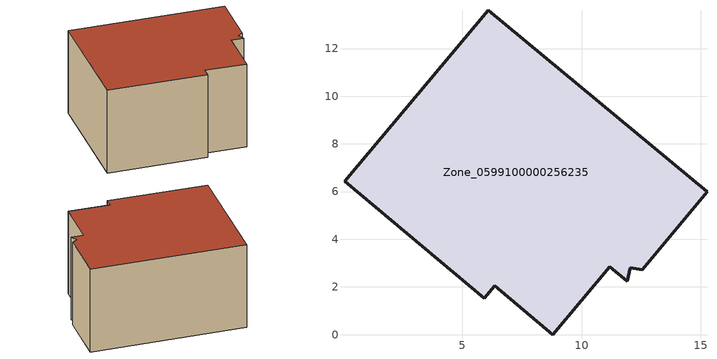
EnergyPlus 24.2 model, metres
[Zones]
Zone_0599100000256235
 floor ground (C_G): 6.08,13.6 15.26,5.98 12.54,2.73 12.05,2.81 11.92,2.23 11.18,2.85 8.79,0 6.35,2.06 5.91,1.53 0.06,6.43 z0
 wall outside (C_F): 6.35,2.06 8.79,0 11.18,2.85 11.92,2.23 12.05,2.81 12.54,2.73 15.26,5.98 6.08,13.6 0.06,6.43 5.91,1.53 6.35,2.06 z0:6.86
 roof outside (C_R): 6.08,13.6 0.06,6.43 5.91,1.53 6.35,2.06 8.79,0 11.18,2.85 11.92,2.23 12.05,2.81 12.54,2.73 15.26,5.98 z6.86
[BUILDING]
Pand.0599100000256235: North Axis=0; Terrain=City; Loads Convergence Tolerance Value=0.04; Temperature Convergence Tolerance Value=0.4; Solar Distribution=FullExterior; Maximum Number of Warmup Days=25; Minimum Number of Warmup Days=1
[Site:Location]
Rotterdam.The.Hague.AP_ZH_NLD Design_Conditions: Latitude=51.96; Longitude=4.45; Time Zone=1; Elevation=-4.5
[SITE:GROUNDTEMPERATURE:BUILDINGSURFACE]
18, 18, 18, 18, 18, 18, 18, 18, 18, 18, 18, 18
[MATERIAL] Thermal Absorptance=0.9; Solar Absorptance=0.7; Visible Absorptance=0.7
Name | Roughness | Thickness | Conductivity | Density | Specific Heat
G.TI.1946 | MediumSmooth | 0.15 | 1 | 540 | 1210
F.TI.1946 | Rough | 0.3 | 0.857143 | 1920 | 840
R.TI.1946 | MediumRough | 0.2 | 0.1 | 1500 | 1000
[CONSTRUCTION]
C_G: G.TI.1946
C_F: F.TI.1946
C_R: R.TI.1946
[ZONE]
Zone_0599100000256235: Type=1; Multiplier=1; Ceiling Height=Autocalculate; Volume=Autocalculate; Floor Area=autocalculate; Part of Total Floor Area=Yes
[ZONEINFILTRATION:DESIGNFLOWRATE]
Infil_Zone_0599100000256235: Zone or ZoneList or Space or SpaceList=Zone_0599100000256235; Schedule=AlwaysOn; Design Flow Rate Calculation Method=Flow/Area; Flow Rate per Floor Area=0.003; Constant Term Coefficient=1; Temperature Term Coefficient=0; Velocity Term Coefficient=0; Velocity Squared Term Coefficient=0
[HVACTEMPLATE:ZONE:IDEALLOADSAIRSYSTEM]
Zone_0599100000256235: Maximum Heating Supply Air Temperature=50; Minimum Cooling Supply Air Temperature=13; Maximum Heating Supply Air Humidity Ratio=0.0156; Minimum Cooling Supply Air Humidity Ratio=0.0077; Heating Limit=NoLimit; Cooling Limit=NoLimit; Dehumidification Control Type=ConstantSensibleHeatRatio; Cooling Sensible Heat Ratio=0.7; Dehumidification Setpoint=60; Humidification Control Type=None; Humidification Setpoint=30; Outdoor Air Method=None; Outdoor Air Flow Rate per Person=0.00944; Outdoor Air Flow Rate per Zone Floor Area=0; Outdoor Air Flow Rate per Zone=0; Demand Controlled Ventilation Type=None; Outdoor Air Economizer Type=NoEconomizer; Heat Recovery Type=None; Sensible Heat Recovery Effectiveness=0.7; Latent Heat Recovery Effectiveness=0.65
[ZONECONTROL:THERMOSTAT]
ThermostatControl_Zone_0599100000256235: Zone or ZoneList=Zone_0599100000256235; Control Type Schedule=DualSetpointControlType; Control 1=Thermostat_Zone_0599100000256235; Temperature Difference Between Cutout And Setpoint=0
[THERMOSTATSETPOINT:DUALSETPOINT]
Thermostat_Zone_0599100000256235: Heating Setpoint Temperature Schedule=HeatingSetpoint_Zone_0599100000256235; Cooling Setpoint Temperature Schedule=CoolingSetpoint_Zone_0599100000256235
[SCHEDULE:COMPACT]
HeatingSetpoint_Zone_0599100000256235: Through: 12/31, For: AllDays, Until: 24:00, 21
CoolingSetpoint_Zone_0599100000256235: Through: 12/31, For: AllDays, Until: 24:00, 24
DualSetpointControlType: Through: 12/31, For: AllDays, Until: 24:00, 4
AlwaysOn: Through: 12/31, For: AllDays, Until: 24:00, 1
